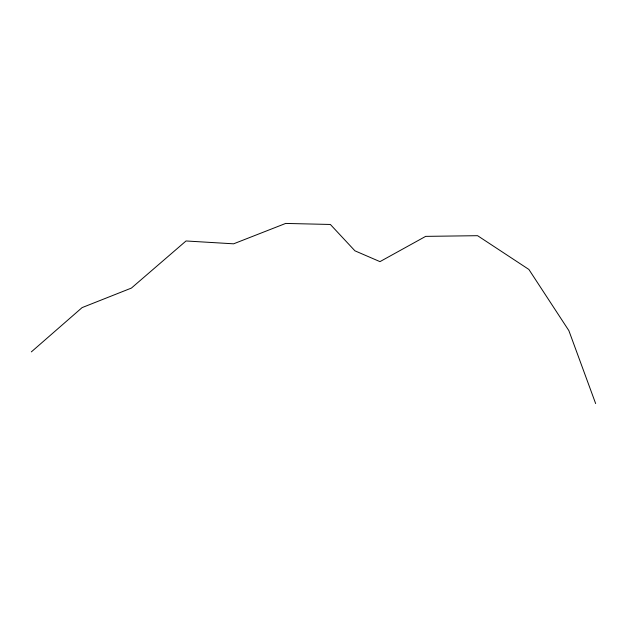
<?xml version="1.0" encoding="UTF-8"?>
<svg xmlns="http://www.w3.org/2000/svg" width="627" height="627" viewBox="0 0 627 627"><rect width="100%" height="100%" fill="white"/><g stroke="black" fill="none" stroke-linecap="round" stroke-linejoin="round"><path stroke-width="0.94" d="M31.35 351.88L82.098 307.606L131.411 288.075L186.031 240.972L233.62 243.817L285.677 223.431L330.366 224.466L354.921 250.816L379.97 261.631L425.67 236.371L477.578 235.689L528.867 269.438L568.861 330.609L595.65 403.569"/></g></svg>
